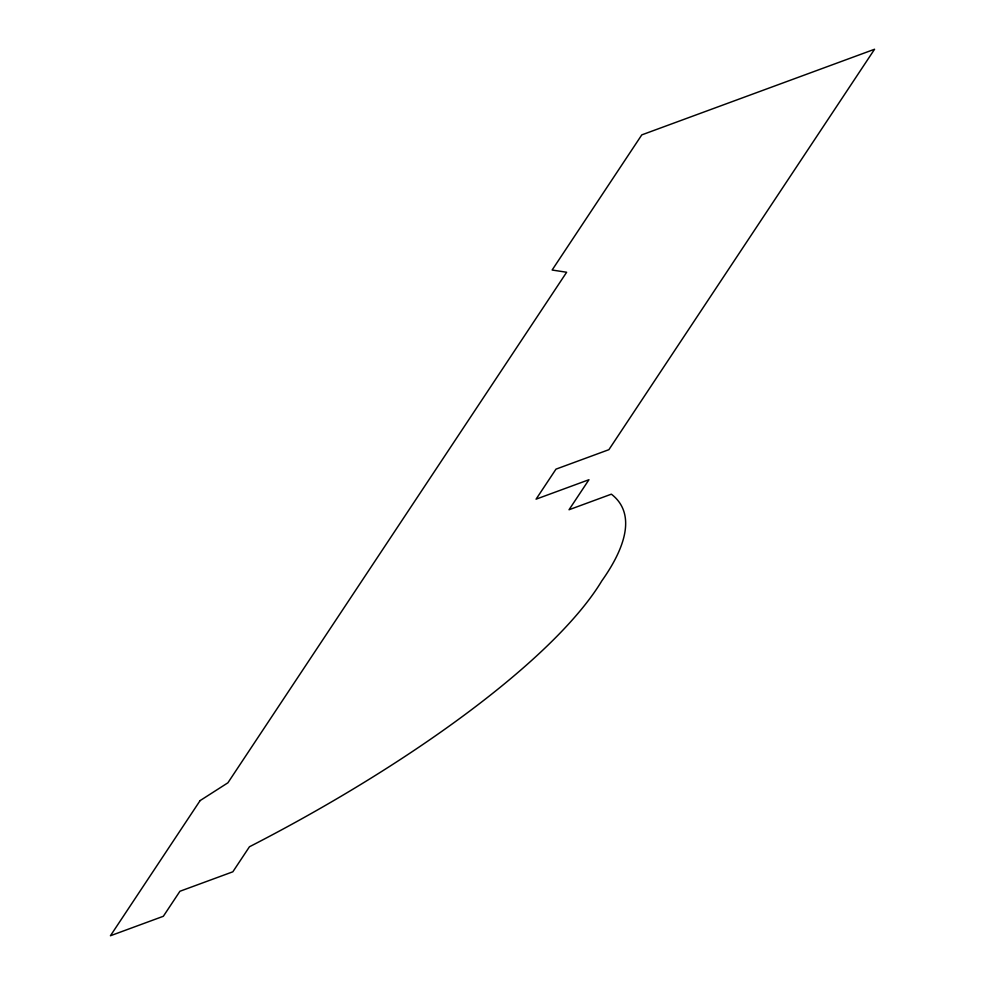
<?xml version="1.0" encoding="UTF-8"?>
<svg xmlns="http://www.w3.org/2000/svg" width="985" height="985" viewBox="0 0 985 985"><rect width="100%" height="100%" fill="white"/><g stroke="black" fill="none" stroke-linecap="round" stroke-linejoin="round"><path stroke-width="1.48" d="M200.103 800.608L110.431 935.75L163.338 916.284L179.935 891.265L232.842 871.799L249.451 846.768A471.544 123.63 -27.2 0 0 601.773 580.941A484.386 127.003 -27.2 0 0 611.353 494.175L569.034 509.75L588.956 479.72L536.062 499.173L555.983 469.143L608.89 449.677L874.569 49.25L641.789 134.883L552.129 270.025L566.646 272.254L227.904 782.804L200.103 800.608"/></g></svg>
